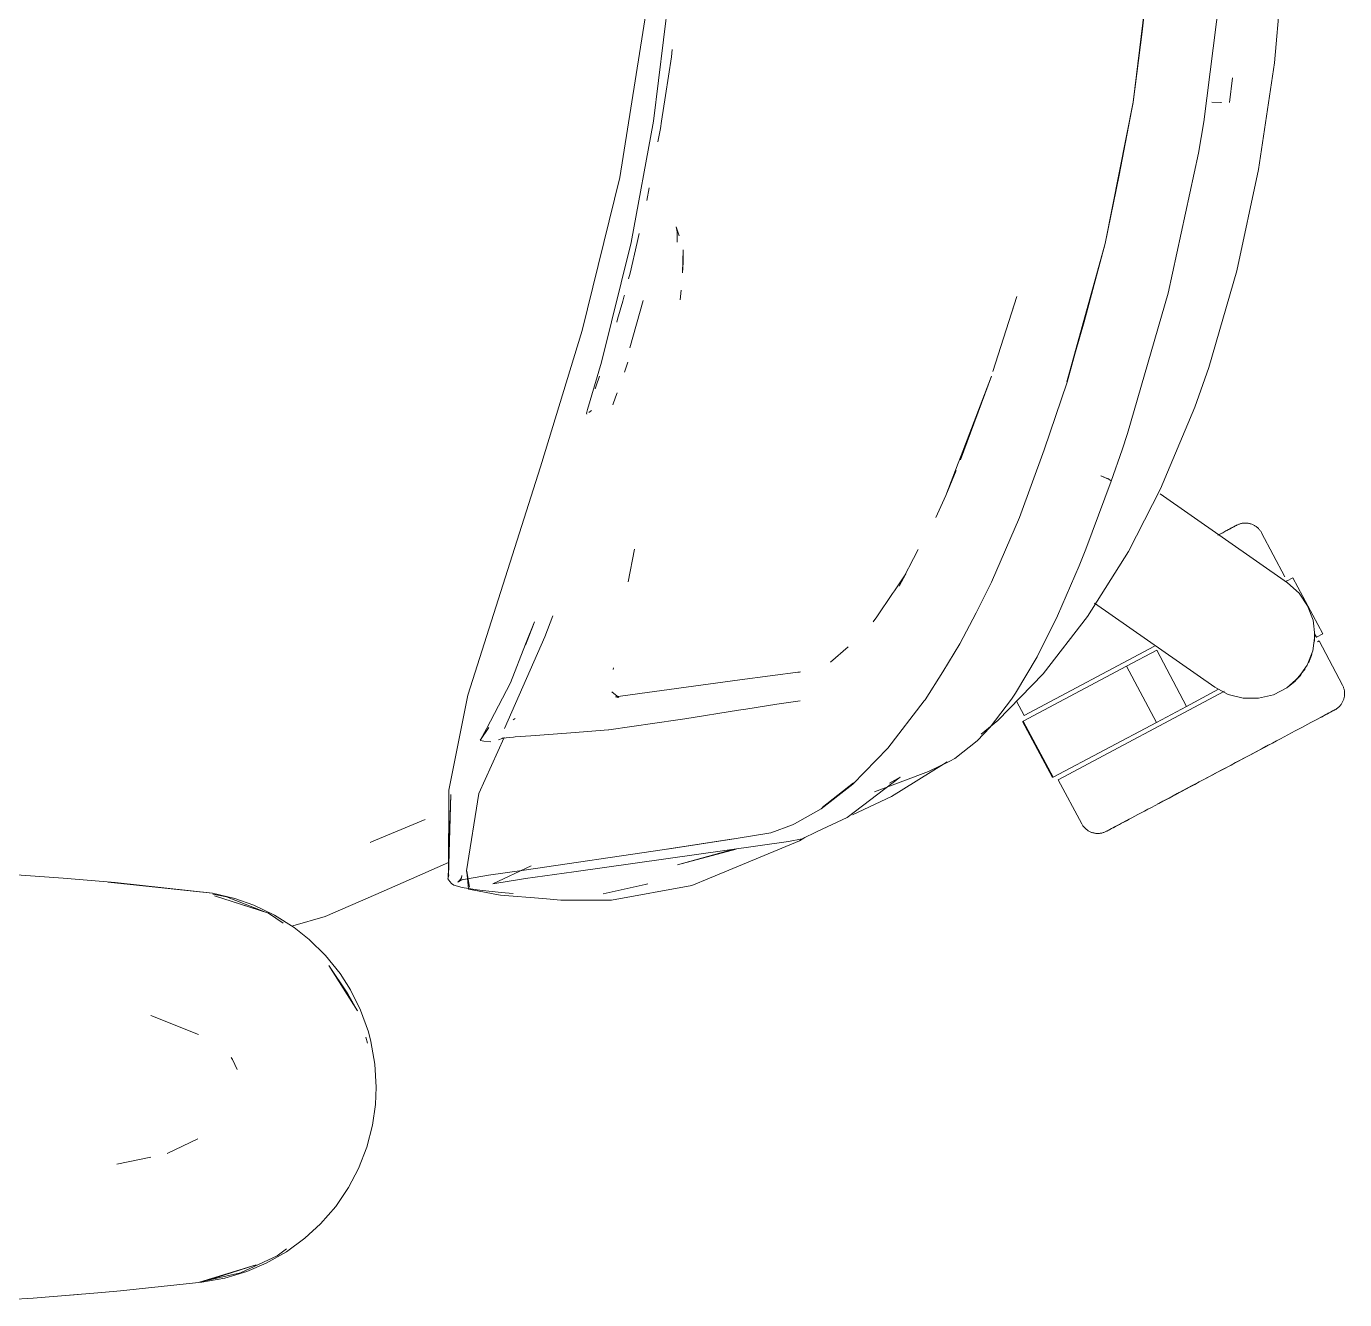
# Model space of a CAD drawing. Header units: millimetres. Extents: x 155927 to 295199, y -4084 to 97293.
# Drawn here: x 184676.1 to 184966.2, y 9786.9 to 10067.1 of the extents above; entities that cross this region are included whole.
import ezdxf

# ---------------------------------------------------------------- set-up
doc = ezdxf.new("R2010")
doc.units = ezdxf.units.MM
doc.header["$MEASUREMENT"] = 0
doc.layers.add('G-IMPT', color=8, linetype='CONTINUOUS', lineweight=9)
doc.layers.add('I-FURN', color=8, linetype='CONTINUOUS', lineweight=9)

msp = doc.modelspace()

# ---------------------------------------------------------------- linework, layer by layer
at = {"layer": 'G-IMPT'}
for p, q in [((184950.8, 10059.03), (184953.06, 10084.6)), ((184923.54, 10081.93), (184919.71, 10050.33)), ((184923.5, 10081.97), (184919.72, 10050.41)), ((184923.5, 10081.97), (184921.66, 10065.89)), ((184939.07, 10076.23), (184935.25, 10046.06)), ((184814.15, 10046.19), (184817.45, 10073.11)), ((184806.76, 10033.84), (184812.75, 10071.76)), ((184919.72, 10050.41), (184921.66, 10065.89)), ((184818.07, 10060.35), (184818.25, 10062)), ((184816.77, 10051.82), (184818.07, 10060.35)), ((184947.31, 10035.61), (184950.8, 10059.03)), ((184940.9, 10050.33), (184941.55, 10055.74)), ((184816.77, 10051.82), (184815.92, 10046.2)), ((184913.54, 10019.29), (184919.72, 10050.41)), ((184913.54, 10019.29), (184919.71, 10050.33)), ((184919.72, 10050.41), (184916.62, 10034.31)), ((184937.05, 10050.37), (184939.14, 10050.3)), ((184939.14, 10050.3), (184939.03, 10050.3)), ((184809.22, 10019.52), (184814.15, 10046.19)), ((184815.12, 10041.67), (184815.67, 10044.57)), ((184815.92, 10046.2), (184815.67, 10044.57)), ((184935.25, 10046.06), (184934.07, 10039.14)), ((184927.4, 10008.35), (184934.07, 10039.14)), ((184942.5, 10013.25), (184947.31, 10035.61)), ((184806.76, 10033.84), (184798.44, 10000.16)), ((184913.54, 10019.29), (184916.62, 10034.31)), ((184813.19, 10031.56), (184812.66, 10028.75)), ((184810.99, 10021.52), (184810.54, 10019.54)), ((184819.32, 10021.88), (184819.11, 10022.93)), ((184819.11, 10022.93), (184819.79, 10020.98)), ((184819.32, 10021.88), (184819.35, 10019.58)), ((184809.22, 10019.52), (184802.67, 9993.21)), ((184808.99, 10012.79), (184810.54, 10019.54)), ((184819.37, 10019.72), (184819.35, 10019.58)), ((184820.65, 10017.87), (184820.56, 10012.82)), ((184820.65, 10017.87), (184820.64, 10015.09)), ((184913.54, 10019.29), (184905.11, 9988.88)), ((184913.54, 10019.29), (184905.16, 9988.79)), ((184908.89, 10002.04), (184913.54, 10019.29)), ((184820.56, 10012.82), (184820.64, 10015.09)), ((184808.99, 10012.79), (184808.65, 10011.49)), ((184936.32, 9992.01), (184942.5, 10013.25)), ((184820.24, 10009.02), (184820.03, 10006.93)), ((184807.37, 10006.63), (184806.25, 10002.63)), ((184807.37, 10006.63), (184807.69, 10007.77)), ((184807.69, 10007.77), (184807.73, 10007.95)), ((184808.96, 9996.31), (184811.88, 10006.77)), ((184894.09, 10007.6), (184888.84, 9991.11)), ((184894.09, 10007.6), (184893.02, 10004.16)), ((184927.4, 10008.35), (184918.46, 9977.52)), ((184789.26, 9970.18), (184798.44, 10000.16)), ((184806.25, 10002.63), (184806.05, 10001.95)), ((184908.89, 10002.04), (184905.11, 9988.88)), ((184802.67, 9993.21), (184799.6, 9982.78)), ((184808.51, 9993.22), (184807.79, 9991)), ((184936.32, 9992.01), (184933.25, 9983.27)), ((184801.51, 9988.01), (184802.26, 9990.11)), ((184888.56, 9990.13), (184881.74, 9971.72)), ((184888.56, 9990.13), (184881.85, 9972.68)), ((184905.16, 9988.79), (184900.15, 9973.87)), ((184801.51, 9988.01), (184801.27, 9987.35)), ((184805.8, 9985.45), (184806.17, 9986.47)), ((184799.53, 9982.51), (184799.6, 9982.78)), ((184805.8, 9985.45), (184805.19, 9983.8)), ((184933.25, 9983.27), (184925.73, 9965.3)), ((184799.4, 9981.99), (184799.46, 9982.21)), ((184799.49, 9981.75), (184799.4, 9981.99)), ((184799.46, 9982.21), (184799.53, 9982.51)), ((184800.49, 9982.52), (184799.88, 9982.14)), ((184800.49, 9982.52), (184800.28, 9982.38)), ((184918.46, 9977.52), (184917.26, 9973.91)), ((184894.69, 9958.99), (184900.15, 9973.87)), ((184914.85, 9966.98), (184917.26, 9973.91)), ((184881.85, 9972.68), (184881.18, 9970.95)), ((184789.26, 9970.18), (184773.27, 9919.94)), ((184878.46, 9963.87), (184881.18, 9970.95)), ((184878.46, 9963.87), (184880.77, 9969.32)), ((184913.62, 9967.77), (184912.57, 9968.19)), ((184912.57, 9968.19), (184913.16, 9967.97)), ((184909.32, 9952.02), (184914.89, 9966.98)), ((184913.62, 9967.77), (184913.16, 9967.97)), ((184913.62, 9967.77), (184914.27, 9967.49)), ((184913.62, 9967.77), (184914.45, 9967.38)), ((184914.27, 9967.49), (184914.45, 9967.38)), ((184914.86, 9967.11), (184914.45, 9967.38)), ((184914.45, 9967.38), (184914.85, 9967.16)), ((184914.86, 9967.11), (184914.85, 9967.16)), ((184914.86, 9967.11), (184914.85, 9966.98)), ((184914.89, 9966.98), (184914.86, 9967.11)), ((184918.64, 9951.52), (184925.73, 9965.3)), ((184876.27, 9959.02), (184878.46, 9963.87)), ((184894.69, 9958.99), (184888.51, 9944.77)), ((184809.98, 9952.07), (184808.57, 9944.82)), ((184872.39, 9951.98), (184868.21, 9943.88)), ((184907.84, 9948.34), (184909.32, 9952.02)), ((184909.66, 9937.23), (184918.64, 9951.52)), ((184903.07, 9937.38), (184907.84, 9948.34)), ((184869.71, 9946.65), (184867.15, 9942.89)), ((184869.71, 9946.65), (184868.21, 9943.88)), ((184866.76, 9942.31), (184863.26, 9937.18)), ((184867.15, 9942.89), (184866.76, 9942.31)), ((184885.13, 9938.04), (184888.51, 9944.77)), ((184791.99, 9937.35), (184790.25, 9932.76)), ((184863.26, 9937.18), (184862.51, 9936.08)), ((184885.13, 9938.04), (184881.56, 9931.25)), ((184903.07, 9937.38), (184898.54, 9928.33)), ((184902.85, 9936.94), (184898.54, 9928.33)), ((184903.07, 9937.38), (184898.85, 9928.93)), ((184909.66, 9937.23), (184899.86, 9924.62)), ((184902.85, 9936.94), (184903.07, 9937.38)), ((184787.97, 9936.03), (184785.94, 9930.92)), ((184785.94, 9930.92), (184787.74, 9935.45)), ((184785.95, 9931.13), (184787.97, 9936.03)), ((184790.25, 9932.76), (184781.32, 9912.61)), ((184782.69, 9922.66), (184785.95, 9931.13)), ((184856.99, 9930.55), (184853.08, 9927.21)), ((184877.79, 9925.02), (184881.56, 9931.25)), ((184898.54, 9928.33), (184893.81, 9920.33)), ((184898.54, 9928.33), (184898.85, 9928.93)), ((184805.3, 9925.6), (184805.35, 9925.94)), ((184833.14, 9923.27), (184846.49, 9925.05)), ((184846.49, 9925.05), (184846.02, 9924.91)), ((184877.79, 9925.02), (184873.91, 9918.92)), ((184889.9, 9914.33), (184899.86, 9924.62)), ((184782.69, 9922.66), (184777.42, 9912.55)), ((184833.14, 9923.27), (184805.8, 9919.53)), ((184773.27, 9919.94), (184769.07, 9898.99)), ((184804.95, 9920.65), (184806.51, 9919.41)), ((184805.8, 9919.53), (184806.07, 9919.49)), ((184806.3, 9919.44), (184806.07, 9919.49)), ((184873.74, 9918.66), (184873.91, 9918.92)), ((184888.23, 9912.91), (184892.95, 9919.04)), ((184892.95, 9919.04), (184893.81, 9920.33)), ((184821.06, 9914.72), (184832.83, 9916.59)), ((184834.49, 9916.85), (184832.83, 9916.59)), ((184841.32, 9917.91), (184834.49, 9916.85)), ((184841.32, 9917.91), (184846.4, 9918.66)), ((184865.72, 9908.23), (184873.74, 9918.66)), ((184783.7, 9914.78), (184783.26, 9914.5)), ((184804.29, 9912.27), (184819.5, 9914.48)), ((184819.5, 9914.48), (184821.06, 9914.72)), ((184886.23, 9911.33), (184889.9, 9914.33)), ((184775.7, 9898.29), (184781.29, 9910.58)), ((184776.07, 9910.09), (184776.03, 9910.26)), ((184776.07, 9910.09), (184777.91, 9912.8)), ((184776.07, 9910.09), (184777.42, 9912.55)), ((184776.09, 9909.96), (184776.07, 9910.09)), ((184780.05, 9910.13), (184780.82, 9910.4)), ((184780.88, 9910.43), (184780.82, 9910.4)), ((184783.34, 9910.71), (184780.88, 9910.43)), ((184783.34, 9910.71), (184783.71, 9910.75)), ((184787.12, 9911.01), (184783.71, 9910.75)), ((184787.12, 9911.01), (184795.97, 9911.64)), ((184804.21, 9912.26), (184795.97, 9911.64)), ((184804.29, 9912.27), (184804.21, 9912.26)), ((184888.23, 9912.91), (184885.34, 9909.89)), ((184776.78, 9909.82), (184776.09, 9909.96)), ((184778.31, 9909.65), (184776.78, 9909.82)), ((184857.98, 9900.33), (184865.72, 9908.23)), ((184880.47, 9906.02), (184885.34, 9909.89)), ((184877.98, 9904.72), (184866.53, 9897.59)), ((184876.9, 9904.24), (184874.67, 9903.16)), ((184879.34, 9905.41), (184876.9, 9904.24)), ((184877.98, 9904.72), (184878.75, 9905.22)), ((184879.34, 9905.41), (184880.47, 9906.02)), ((184868.42, 9901.89), (184856.77, 9892.97)), ((184862.76, 9898.65), (184874.67, 9903.16)), ((184868.42, 9901.89), (184866.08, 9900.55)), ((184769.07, 9898.99), (184769.03, 9880.12)), ((184857.98, 9900.33), (184851.02, 9894.91)), ((184851.24, 9895.24), (184858.19, 9900.63)), ((184858.19, 9900.63), (184854.62, 9897.83)), ((184769.51, 9898.1), (184768.93, 9879.65)), ((184769.51, 9898.1), (184769.03, 9880.12)), ((184775.7, 9898.29), (184772.99, 9881.24)), ((184851.24, 9895.24), (184854.62, 9897.83)), ((184866.53, 9897.59), (184857.9, 9893.61)), ((184851.02, 9894.91), (184845.18, 9891.62)), ((184856.77, 9892.97), (184850.19, 9889.91)), ((184763.93, 9892.55), (184752.07, 9887.63)), ((184844.76, 9891.41), (184839.97, 9889.65)), ((184844.76, 9891.41), (184845.18, 9891.62)), ((184850.19, 9889.91), (184846.83, 9888.34)), ((184751.81, 9887.53), (184752.07, 9887.63)), ((184796.62, 9881.02), (184843.84, 9887.69)), ((184816.53, 9885.96), (184831.72, 9888.29)), ((184817.13, 9886.06), (184832.3, 9888.35)), ((184817.13, 9886.06), (184831.72, 9888.29)), ((184846.27, 9887.85), (184829.82, 9881.06)), ((184839.97, 9889.65), (184832.3, 9888.35)), ((184843.84, 9887.69), (184846.83, 9888.34)), ((184847.44, 9888.62), (184846.27, 9887.85)), ((184816.53, 9885.96), (184785.66, 9881.41)), ((184819.42, 9882.57), (184832.36, 9886.07)), ((184819.42, 9882.57), (184831.31, 9885.92)), ((184760.87, 9879.52), (184769.04, 9883.09)), ((184773.68, 9877.66), (184772.99, 9881.24)), ((184773.68, 9877.66), (184773.05, 9881.2)), ((184773.05, 9881.2), (184773.44, 9877.25)), ((184785.66, 9881.41), (184777.8, 9880.29)), ((184787.21, 9882.39), (184778.77, 9878.39)), ((184829.82, 9881.06), (184826.45, 9879.67)), ((184673.95, 9880.39), (184684.24, 9879.66)), ((184695.64, 9878.68), (184684.24, 9879.66)), ((184717.08, 9876.33), (184694.12, 9878.78)), ((184694.12, 9878.78), (184714.26, 9876.66)), ((184717.08, 9876.33), (184695.64, 9878.68)), ((184753.04, 9876.1), (184760.87, 9879.52)), ((184768.9, 9879.54), (184769.09, 9880.4)), ((184768.9, 9879.54), (184769.3, 9878.96)), ((184768.93, 9879.65), (184769.03, 9880.12)), ((184769.03, 9880.12), (184769.07, 9880.29)), ((184769.09, 9880.4), (184769.07, 9880.29)), ((184769.67, 9878.47), (184769.3, 9878.96)), ((184769.67, 9878.47), (184770.21, 9878.15)), ((184772.07, 9877.6), (184770.21, 9878.15)), ((184772.16, 9879.36), (184771.06, 9878.8)), ((184771.56, 9879.19), (184771.06, 9878.8)), ((184771.54, 9879.19), (184777.8, 9880.29)), ((184772.16, 9879.36), (184771.54, 9879.19)), ((184771.88, 9879.73), (184771.56, 9879.19)), ((184771.88, 9879.73), (184771.96, 9880.23)), ((184778.77, 9878.39), (184779.64, 9878.53)), ((184779.64, 9878.53), (184784.66, 9879.36)), ((184784.66, 9879.36), (184785.96, 9879.58)), ((184796.62, 9881.02), (184785.96, 9879.58)), ((184803.04, 9876.24), (184812.34, 9878.29)), ((184812.34, 9878.29), (184812.92, 9878.44)), ((184822.6, 9878.07), (184826.45, 9879.67)), ((184717.08, 9876.33), (184714.26, 9876.66)), ((184717.08, 9876.33), (184722.04, 9875.17)), ((184717.15, 9876.11), (184720.21, 9875.53)), ((184729.43, 9871.93), (184717.57, 9875.74)), ((184726.72, 9872.83), (184717.57, 9875.74)), ((184720.21, 9875.53), (184728.39, 9872.33)), ((184741.91, 9871.24), (184753.04, 9876.1)), ((184775.35, 9877.06), (184772.07, 9877.6)), ((184775.76, 9876.8), (184773.44, 9877.25)), ((184775.35, 9877.06), (184775.96, 9876.99)), ((184775.76, 9876.8), (184780.01, 9875.99)), ((184780.65, 9876.47), (184775.96, 9876.99)), ((184780.48, 9875.95), (184780.01, 9875.99)), ((184789.81, 9875.15), (184780.48, 9875.95)), ((184780.65, 9876.47), (184783.24, 9876.26)), ((184804.9, 9874.83), (184822.6, 9878.07)), ((184726.17, 9873.72), (184722.04, 9875.17)), ((184730.75, 9871.53), (184726.17, 9873.72)), ((184729.43, 9871.93), (184726.72, 9872.83)), ((184789.81, 9875.15), (184793.76, 9874.81)), ((184793.76, 9874.81), (184797.93, 9874.81)), ((184804.9, 9874.83), (184797.93, 9874.81)), ((184729.43, 9871.93), (184732.68, 9869.73)), ((184730.75, 9871.53), (184735.08, 9868.8)), ((184741.91, 9871.24), (184734.76, 9869.18)), ((184738.38, 9866.18), (184735.08, 9868.8)), ((184741.99, 9862.63), (184738.38, 9866.18)), ((184741.99, 9862.63), (184745.18, 9858.66)), ((184749.04, 9850.5), (184742.72, 9860.45)), ((184746.88, 9854.18), (184742.72, 9860.45)), ((184747.44, 9855.11), (184745.18, 9858.66)), ((184749.69, 9850.6), (184747.44, 9855.11)), ((184749.04, 9850.5), (184746.88, 9854.18)), ((184703.56, 9849.43), (184713.98, 9845.28)), ((184749.69, 9850.6), (184751.4, 9845.83)), ((184750.81, 9844.69), (184751.22, 9843.36)), ((184751.96, 9843.7), (184751.4, 9845.83)), ((184752.84, 9838.75), (184751.96, 9843.7)), ((184721.51, 9839.76), (184721.21, 9840.21)), ((184722.52, 9837.53), (184721.51, 9839.76)), ((184753.14, 9833.71), (184752.84, 9838.75)), ((184753.14, 9833.71), (184752.96, 9829.86)), ((184752.32, 9825.35), (184752.96, 9829.86)), ((184752.32, 9825.35), (184751.06, 9820.48)), ((184713.89, 9822.33), (184707.11, 9819.06)), ((184749.22, 9815.77), (184751.06, 9820.48)), ((184696.06, 9816.73), (184703.49, 9818.3)), ((184747.03, 9811.61), (184749.22, 9815.77)), ((184747.03, 9811.61), (184744.2, 9807.44)), ((184744.2, 9807.44), (184740.88, 9803.6)), ((184737.44, 9800.44), (184740.88, 9803.6)), ((184737.44, 9800.44), (184733.36, 9797.44)), ((184728.92, 9794.93), (184733.36, 9797.44)), ((184733.4, 9798.13), (184731.29, 9796.54)), ((184714.26, 9790.76), (184726.72, 9794.59)), ((184726.72, 9794.59), (184717.57, 9791.67)), ((184723.23, 9792.8), (184731.29, 9796.54)), ((184728.92, 9794.93), (184724.68, 9793.12)), ((184714.26, 9790.76), (184717.57, 9791.67)), ((184714.77, 9790.76), (184719.82, 9791.65)), ((184723.23, 9792.8), (184714.82, 9790.89)), ((184724.68, 9793.12), (184719.82, 9791.65)), ((184677.66, 9787.26), (184692.72, 9788.51)), ((184692.72, 9788.51), (184696.85, 9788.85)), ((184696.85, 9788.85), (184714.77, 9790.76)), ((184677.66, 9787.26), (184672.57, 9786.93)), ((184685.84, 9787.91), (184687.52, 9788.08))]:
    msp.add_line(p, q, dxfattribs=at)
at = {"layer": 'I-FURN'}
for p, q in [((184925.63, 9964.25), (184953.7, 9944.6)), ((184940.89, 9956.46), (184940.52, 9956.26)), ((184940.7, 9956.36), (184941.05, 9956.54)), ((184941.23, 9956.64), (184940.89, 9956.46)), ((184941.05, 9956.54), (184941.37, 9956.71)), ((184941.53, 9956.8), (184941.23, 9956.64)), ((184941.37, 9956.71), (184941.65, 9956.86)), ((184941.78, 9956.93), (184941.53, 9956.8)), ((184941.65, 9956.86), (184941.89, 9956.99)), ((184942, 9957.05), (184941.78, 9956.93)), ((184941.89, 9956.99), (184942.09, 9957.1)), ((184942.18, 9957.15), (184942, 9957.05)), ((184942.09, 9957.1), (184942.25, 9957.18)), ((184942.32, 9957.22), (184942.18, 9957.15)), ((184942.25, 9957.18), (184942.38, 9957.25)), ((184942.42, 9957.27), (184942.32, 9957.22)), ((184942.38, 9957.25), (184942.46, 9957.29)), ((184942.48, 9957.31), (184942.42, 9957.27)), ((184942.46, 9957.29), (184942.5, 9957.31)), ((184942.5, 9957.32), (184942.48, 9957.31)), ((184942.5, 9957.32), (184942.65, 9957.39)), ((184942.5, 9957.31), (184942.5, 9957.32)), ((184942.65, 9957.39), (184942.8, 9957.46)), ((184942.8, 9957.46), (184942.94, 9957.52)), ((184942.94, 9957.52), (184943.1, 9957.57)), ((184943.1, 9957.57), (184943.25, 9957.62)), ((184943.25, 9957.62), (184943.41, 9957.66)), ((184943.41, 9957.66), (184943.56, 9957.7)), ((184943.56, 9957.7), (184943.72, 9957.73)), ((184943.72, 9957.73), (184943.88, 9957.76)), ((184943.88, 9957.76), (184944.04, 9957.77)), ((184944.04, 9957.77), (184944.2, 9957.78)), ((184944.2, 9957.78), (184944.36, 9957.79)), ((184944.36, 9957.79), (184944.52, 9957.79)), ((184944.52, 9957.79), (184944.68, 9957.78)), ((184944.68, 9957.78), (184944.84, 9957.76)), ((184944.84, 9957.76), (184945, 9957.74)), ((184945, 9957.74), (184945.16, 9957.72)), ((184945.16, 9957.72), (184945.32, 9957.68)), ((184945.32, 9957.68), (184945.48, 9957.64)), ((184945.48, 9957.64), (184945.63, 9957.6)), ((184945.63, 9957.6), (184945.78, 9957.54)), ((184945.78, 9957.54), (184945.93, 9957.48)), ((184945.93, 9957.48), (184946.08, 9957.42)), ((184946.08, 9957.42), (184946.23, 9957.35)), ((184946.23, 9957.35), (184946.37, 9957.27)), ((184946.37, 9957.27), (184946.51, 9957.19)), ((184946.51, 9957.19), (184946.64, 9957.1)), ((184946.64, 9957.1), (184946.78, 9957.01)), ((184946.78, 9957.01), (184946.9, 9956.91)), ((184946.9, 9956.91), (184947.03, 9956.81)), ((184947.03, 9956.81), (184947.15, 9956.7)), ((184947.15, 9956.7), (184947.26, 9956.59)), ((184947.26, 9956.59), (184947.37, 9956.47)), ((184947.37, 9956.47), (184947.48, 9956.35)), ((184938.37, 9955.12), (184938.91, 9955.4)), ((184939.18, 9955.55), (184938.67, 9955.28)), ((184938.91, 9955.4), (184939.41, 9955.67)), ((184939.66, 9955.81), (184939.18, 9955.55)), ((184939.41, 9955.67), (184939.87, 9955.92)), ((184940.11, 9956.04), (184939.66, 9955.81)), ((184939.87, 9955.92), (184940.3, 9956.15)), ((184940.52, 9956.26), (184940.11, 9956.04)), ((184940.3, 9956.15), (184940.7, 9956.36)), ((184947.48, 9956.35), (184947.58, 9956.23)), ((184947.58, 9956.23), (184947.68, 9956.1)), ((184947.68, 9956.1), (184947.77, 9955.97)), ((184947.77, 9955.97), (184947.85, 9955.83)), ((184947.85, 9955.83), (184947.93, 9955.69)), ((184947.93, 9955.69), (184947.96, 9955.65)), ((184953.11, 9945.96), (184947.96, 9955.65)), ((184953.46, 9945.02), (184954.86, 9945.76)), ((184953.55, 9945.07), (184953.46, 9945.02)), ((184961.43, 9933.4), (184954.86, 9945.76)), ((184953.7, 9944.6), (184956.21, 9942.35)), ((184956.21, 9942.35), (184958.1, 9939.56)), ((184937.64, 9921.68), (184911.21, 9940.18)), ((184958.1, 9939.56), (184959.28, 9936.4)), ((184959.28, 9936.4), (184959.66, 9933.05)), ((184959.63, 9933.41), (184960.03, 9932.66)), ((184961.43, 9933.4), (184960.03, 9932.66)), ((184895.71, 9915.45), (184924.41, 9930.71)), ((184959.66, 9933.05), (184959.23, 9929.7)), ((184960.03, 9932.66), (184960.12, 9932.71)), ((184960.24, 9931.64), (184960.62, 9931.84)), ((184965.77, 9922.15), (184960.62, 9931.84)), ((184918.24, 9926.29), (184924.88, 9929.82)), ((184931.45, 9917.46), (184924.88, 9929.82)), ((184959.23, 9929.7), (184958.02, 9926.55)), ((184895.53, 9914.22), (184918.24, 9926.29)), ((184924.81, 9913.93), (184918.24, 9926.29)), ((184955.25, 9922.93), (184957.54, 9925.71)), ((184958.02, 9926.55), (184956.08, 9923.79)), ((184940.62, 9920.09), (184937.64, 9921.68)), ((184956.08, 9923.79), (184953.54, 9921.57)), ((184953.83, 9921.77), (184955.25, 9922.93)), ((184965.77, 9922.15), (184965.84, 9922.01)), ((184965.84, 9922.01), (184965.91, 9921.86)), ((184965.91, 9921.86), (184965.97, 9921.71)), ((184965.97, 9921.71), (184966.02, 9921.56)), ((184903.23, 9901.32), (184939.83, 9920.79)), ((184938.51, 9921.22), (184931.45, 9917.46)), ((184943.89, 9919.26), (184940.62, 9920.09)), ((184947.26, 9919.24), (184943.89, 9919.26)), ((184950.55, 9920.02), (184947.26, 9919.24)), ((184953.54, 9921.57), (184950.55, 9920.02)), ((184965.99, 9918.87), (184965.93, 9918.72)), ((184966.05, 9919.03), (184965.99, 9918.87)), ((184966.02, 9921.56), (184966.07, 9921.41)), ((184966.09, 9919.18), (184966.05, 9919.03)), ((184966.07, 9921.41), (184966.11, 9921.25)), ((184966.13, 9919.34), (184966.09, 9919.18)), ((184966.11, 9921.25), (184966.15, 9921.09)), ((184966.17, 9919.49), (184966.13, 9919.34)), ((184966.15, 9921.09), (184966.18, 9920.94)), ((184966.19, 9919.65), (184966.17, 9919.49)), ((184966.18, 9920.94), (184966.21, 9920.78)), ((184966.21, 9919.81), (184966.19, 9919.65)), ((184966.21, 9920.78), (184966.22, 9920.62)), ((184966.23, 9919.97), (184966.21, 9919.81)), ((184966.22, 9920.62), (184966.23, 9920.46)), ((184966.23, 9920.46), (184966.24, 9920.29)), ((184966.24, 9920.13), (184966.23, 9919.97)), ((184966.24, 9920.29), (184966.24, 9920.13)), ((184894.04, 9918.6), (184895.71, 9915.45)), ((184931.45, 9917.46), (184924.81, 9913.93)), ((184962.49, 9915.84), (184962.12, 9915.65)), ((184962.29, 9915.74), (184962.65, 9915.93)), ((184962.82, 9916.02), (184962.49, 9915.84)), ((184962.65, 9915.93), (184962.97, 9916.1)), ((184963.12, 9916.18), (184962.82, 9916.02)), ((184962.97, 9916.1), (184963.25, 9916.25)), ((184963.38, 9916.32), (184963.12, 9916.18)), ((184963.25, 9916.25), (184963.49, 9916.37)), ((184963.6, 9916.44), (184963.38, 9916.32)), ((184963.49, 9916.37), (184963.69, 9916.48)), ((184963.78, 9916.53), (184963.6, 9916.44)), ((184963.69, 9916.48), (184963.85, 9916.57)), ((184963.92, 9916.61), (184963.78, 9916.53)), ((184963.85, 9916.57), (184963.97, 9916.63)), ((184964.02, 9916.66), (184963.92, 9916.61)), ((184963.97, 9916.63), (184964.05, 9916.68)), ((184964.08, 9916.69), (184964.02, 9916.66)), ((184964.05, 9916.68), (184964.09, 9916.7)), ((184964.1, 9916.7), (184964.08, 9916.69)), ((184964.09, 9916.7), (184964.1, 9916.7)), ((184964.14, 9916.72), (184964.1, 9916.7)), ((184964.28, 9916.8), (184964.14, 9916.72)), ((184964.42, 9916.89), (184964.28, 9916.8)), ((184964.55, 9916.98), (184964.42, 9916.89)), ((184964.68, 9917.07), (184964.55, 9916.98)), ((184964.8, 9917.18), (184964.68, 9917.07)), ((184964.92, 9917.28), (184964.8, 9917.18)), ((184965.04, 9917.39), (184964.92, 9917.28)), ((184965.15, 9917.51), (184965.04, 9917.39)), ((184965.26, 9917.63), (184965.15, 9917.51)), ((184965.36, 9917.75), (184965.26, 9917.63)), ((184965.46, 9917.88), (184965.36, 9917.75)), ((184965.55, 9918.01), (184965.46, 9917.88)), ((184965.64, 9918.15), (184965.55, 9918.01)), ((184965.72, 9918.29), (184965.64, 9918.15)), ((184965.8, 9918.43), (184965.72, 9918.29)), ((184965.87, 9918.58), (184965.8, 9918.43)), ((184965.93, 9918.72), (184965.87, 9918.58)), ((184895.36, 9914.13), (184901.93, 9901.77)), ((184902.1, 9901.86), (184895.53, 9914.22)), ((184924.81, 9913.93), (184902.1, 9901.86)), ((184956.81, 9912.82), (184957.5, 9913.19)), ((184957.5, 9913.19), (184958.16, 9913.54)), ((184958.16, 9913.54), (184958.8, 9913.88)), ((184958.8, 9913.88), (184959.4, 9914.2)), ((184959.71, 9914.37), (184959.13, 9914.06)), ((184959.4, 9914.2), (184959.97, 9914.5)), ((184960.26, 9914.66), (184959.71, 9914.37)), ((184959.97, 9914.5), (184960.5, 9914.79)), ((184960.78, 9914.93), (184960.26, 9914.66)), ((184960.5, 9914.79), (184961, 9915.06)), ((184961.26, 9915.19), (184960.78, 9914.93)), ((184961, 9915.06), (184961.47, 9915.3)), ((184961.71, 9915.43), (184961.26, 9915.19)), ((184961.47, 9915.3), (184961.9, 9915.53)), ((184962.12, 9915.65), (184961.71, 9915.43)), ((184961.9, 9915.53), (184962.29, 9915.74)), ((184951.22, 9909.85), (184952.09, 9910.31)), ((184952.09, 9910.31), (184952.93, 9910.76)), ((184952.93, 9910.76), (184953.76, 9911.2)), ((184953.76, 9911.2), (184954.56, 9911.63)), ((184954.56, 9911.63), (184955.33, 9912.04)), ((184955.33, 9912.04), (184956.08, 9912.44)), ((184956.08, 9912.44), (184956.81, 9912.82)), ((184946.17, 9907.17), (184945.2, 9906.65)), ((184945.65, 9906.89), (184946.61, 9907.4)), ((184947.13, 9907.68), (184946.17, 9907.17)), ((184946.61, 9907.4), (184947.56, 9907.91)), ((184948.07, 9908.18), (184947.13, 9907.68)), ((184947.56, 9907.91), (184948.5, 9908.41)), ((184949, 9908.67), (184948.07, 9908.18)), ((184948.5, 9908.41), (184949.42, 9908.9)), ((184949.92, 9909.16), (184949, 9908.67)), ((184949.42, 9908.9), (184950.33, 9909.38)), ((184950.33, 9909.38), (184951.22, 9909.85)), ((184939.7, 9903.73), (184940.7, 9904.26)), ((184941.24, 9904.55), (184940.24, 9904.01)), ((184940.7, 9904.26), (184941.7, 9904.79)), ((184942.24, 9905.08), (184941.24, 9904.55)), ((184941.7, 9904.79), (184942.7, 9905.32)), ((184943.24, 9905.61), (184942.24, 9905.08)), ((184942.7, 9905.32), (184943.69, 9905.85)), ((184944.22, 9906.13), (184943.24, 9905.61)), ((184943.69, 9905.85), (184944.67, 9906.37)), ((184945.2, 9906.65), (184944.22, 9906.13)), ((184944.67, 9906.37), (184945.65, 9906.89)), ((184935.23, 9901.35), (184934.24, 9900.82)), ((184934.69, 9901.06), (184935.68, 9901.59)), ((184936.22, 9901.88), (184935.23, 9901.35)), ((184935.68, 9901.59), (184936.68, 9902.12)), ((184937.23, 9902.41), (184936.22, 9901.88)), ((184936.68, 9902.12), (184937.69, 9902.66)), ((184938.23, 9902.95), (184937.23, 9902.41)), ((184937.69, 9902.66), (184938.69, 9903.19)), ((184939.23, 9903.48), (184938.23, 9902.95)), ((184938.69, 9903.19), (184939.7, 9903.73)), ((184940.24, 9904.01), (184939.23, 9903.48)), ((184903.23, 9901.32), (184908.38, 9891.64)), ((184928.93, 9898), (184929.85, 9898.49)), ((184930.36, 9898.76), (184929.42, 9898.26)), ((184929.85, 9898.49), (184930.8, 9898.99)), ((184931.31, 9899.27), (184930.36, 9898.76)), ((184930.8, 9898.99), (184931.76, 9899.5)), ((184932.28, 9899.78), (184931.31, 9899.27)), ((184931.76, 9899.5), (184932.72, 9900.02)), ((184933.25, 9900.3), (184932.28, 9899.78)), ((184932.72, 9900.02), (184933.7, 9900.54)), ((184934.24, 9900.82), (184933.25, 9900.3)), ((184933.7, 9900.54), (184934.69, 9901.06)), ((184923.73, 9895.24), (184924.55, 9895.67)), ((184924.55, 9895.67), (184925.38, 9896.11)), ((184925.84, 9896.36), (184924.99, 9895.91)), ((184925.38, 9896.11), (184926.24, 9896.57)), ((184926.71, 9896.82), (184925.84, 9896.36)), ((184926.24, 9896.57), (184927.12, 9897.04)), ((184927.6, 9897.29), (184926.71, 9896.82)), ((184927.12, 9897.04), (184928.01, 9897.51)), ((184928.5, 9897.77), (184927.6, 9897.29)), ((184928.01, 9897.51), (184928.93, 9898)), ((184929.42, 9898.26), (184928.5, 9897.77)), ((184918.8, 9892.62), (184919.42, 9892.94)), ((184919.42, 9892.94), (184920.07, 9893.29)), ((184920.07, 9893.29), (184920.74, 9893.65)), ((184920.74, 9893.65), (184921.45, 9894.02)), ((184921.45, 9894.02), (184922.19, 9894.41)), ((184922.19, 9894.41), (184922.95, 9894.82)), ((184922.95, 9894.82), (184923.73, 9895.24)), ((184908.4, 9891.6), (184908.38, 9891.64)), ((184908.48, 9891.46), (184908.4, 9891.6)), ((184908.56, 9891.32), (184908.48, 9891.46)), ((184908.65, 9891.19), (184908.56, 9891.32)), ((184908.75, 9891.06), (184908.65, 9891.19)), ((184908.85, 9890.93), (184908.75, 9891.06)), ((184908.96, 9890.81), (184908.85, 9890.93)), ((184909.07, 9890.7), (184908.96, 9890.81)), ((184909.18, 9890.58), (184909.07, 9890.7)), ((184909.3, 9890.48), (184909.18, 9890.58)), ((184909.43, 9890.37), (184909.3, 9890.48)), ((184909.56, 9890.28), (184909.43, 9890.37)), ((184909.69, 9890.18), (184909.56, 9890.28)), ((184909.82, 9890.1), (184909.69, 9890.18)), ((184909.96, 9890.01), (184909.82, 9890.1)), ((184910.1, 9889.94), (184909.96, 9890.01)), ((184910.25, 9889.87), (184910.1, 9889.94)), ((184910.4, 9889.8), (184910.25, 9889.87)), ((184910.55, 9889.74), (184910.4, 9889.8)), ((184910.7, 9889.69), (184910.55, 9889.74)), ((184913.39, 9889.77), (184913.23, 9889.71)), ((184913.54, 9889.83), (184913.39, 9889.77)), ((184913.68, 9889.9), (184913.54, 9889.83)), ((184913.83, 9889.97), (184913.68, 9889.9)), ((184913.87, 9890), (184913.83, 9889.97)), ((184913.83, 9889.97), (184913.85, 9889.98)), ((184913.83, 9889.97), (184913.83, 9889.97)), ((184913.85, 9889.98), (184913.91, 9890.01)), ((184913.96, 9890.04), (184913.87, 9890)), ((184913.91, 9890.01), (184914.01, 9890.07)), ((184914.08, 9890.1), (184913.96, 9890.04)), ((184914.01, 9890.07), (184914.15, 9890.14)), ((184914.24, 9890.19), (184914.08, 9890.1)), ((184914.15, 9890.14), (184914.33, 9890.24)), ((184914.44, 9890.3), (184914.24, 9890.19)), ((184914.33, 9890.24), (184914.55, 9890.35)), ((184914.68, 9890.42), (184914.44, 9890.3)), ((184914.55, 9890.35), (184914.81, 9890.49)), ((184914.96, 9890.57), (184914.68, 9890.42)), ((184914.81, 9890.49), (184915.1, 9890.65)), ((184915.28, 9890.74), (184914.96, 9890.57)), ((184915.1, 9890.65), (184915.44, 9890.83)), ((184915.63, 9890.93), (184915.28, 9890.74)), ((184915.44, 9890.83), (184915.81, 9891.03)), ((184916.03, 9891.14), (184915.63, 9890.93)), ((184915.81, 9891.03), (184916.22, 9891.24)), ((184916.46, 9891.37), (184916.03, 9891.14)), ((184916.22, 9891.24), (184916.67, 9891.48)), ((184916.92, 9891.62), (184916.46, 9891.37)), ((184916.67, 9891.48), (184917.15, 9891.74)), ((184917.42, 9891.88), (184916.92, 9891.62)), ((184917.15, 9891.74), (184917.67, 9892.01)), ((184917.96, 9892.17), (184917.42, 9891.88)), ((184917.67, 9892.01), (184918.22, 9892.3)), ((184918.53, 9892.47), (184917.96, 9892.17)), ((184918.22, 9892.3), (184918.8, 9892.62)), ((184910.85, 9889.65), (184910.7, 9889.69)), ((184911.01, 9889.61), (184910.85, 9889.65)), ((184911.17, 9889.57), (184911.01, 9889.61)), ((184911.33, 9889.54), (184911.17, 9889.57)), ((184911.49, 9889.52), (184911.33, 9889.54)), ((184911.65, 9889.51), (184911.49, 9889.52)), ((184911.81, 9889.5), (184911.65, 9889.51)), ((184911.97, 9889.5), (184911.81, 9889.5)), ((184912.13, 9889.5), (184911.97, 9889.5)), ((184912.29, 9889.51), (184912.13, 9889.5)), ((184912.45, 9889.53), (184912.29, 9889.51)), ((184912.61, 9889.56), (184912.45, 9889.53)), ((184912.77, 9889.59), (184912.61, 9889.56)), ((184912.93, 9889.62), (184912.77, 9889.59)), ((184913.08, 9889.67), (184912.93, 9889.62)), ((184913.23, 9889.71), (184913.08, 9889.67))]:
    msp.add_line(p, q, dxfattribs=at)
for points in [[(184959.63, 9933.41), (184959.64, 9933.18), (184959.64, 9932.65), (184959.6, 9931.98), (184959.56, 9931.6)], [(184956.69, 9924.51), (184956.36, 9924.09), (184956.02, 9923.66), (184955.6, 9923.27)]]:
    msp.add_open_spline(points, degree=3, dxfattribs=at)
msp.add_open_spline([(184959.04, 9929), (184958.89, 9928.53), (184958.67, 9927.9), (184958.37, 9927.27), (184958.3, 9927.11)], degree=3, knots=[-0.6, -0.6, -0.6, -0.6, -0.5, -0.4680239, -0.4680239, -0.4680239, -0.4680239], dxfattribs=at)

doc.saveas('drawing.dxf')
